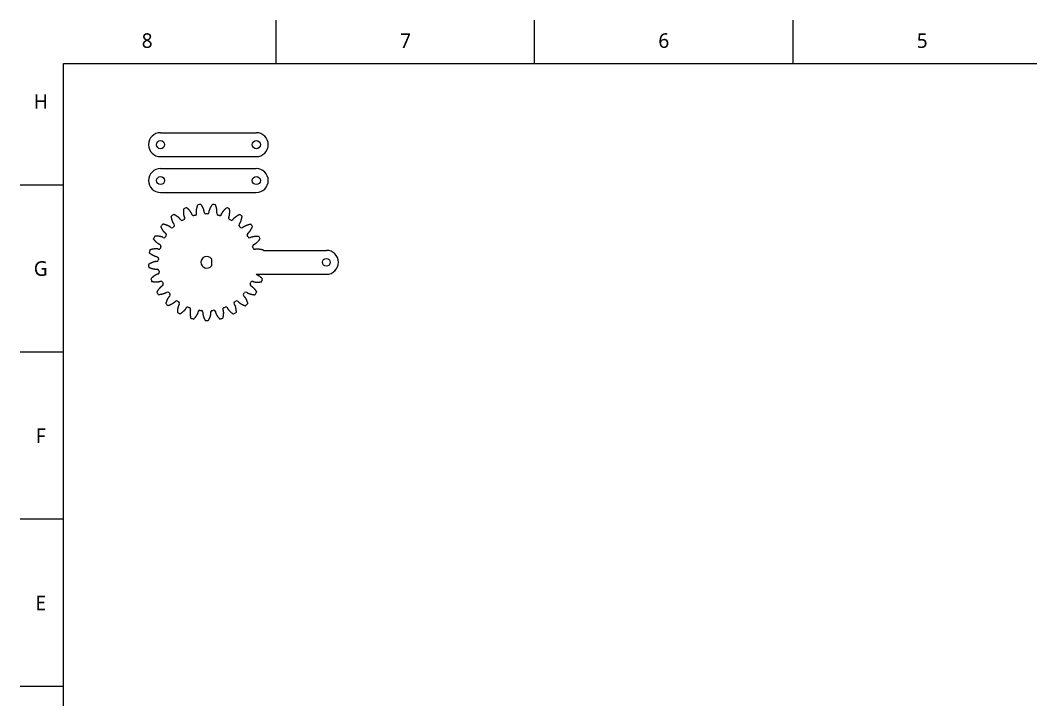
# Model space of a CAD drawing. Extents: x 0.1 to 34, y 0 to 22.
# Drawn here: x 0.07 to 16.7, y 10.78 to 21.96 of the extents above; entities that cross this region are included whole.
import ezdxf

# ---------------------------------------------------------------- set-up
doc = ezdxf.new("R2010")
doc.units = 0
doc.header["$LTSCALE"] = 0.5
doc.header["$MEASUREMENT"] = 0
for name, color, linetype in [('BORDER_FRAME', 7, 'CONTINUOUS'), ('BORDER_ZONES', 7, 'CONTINUOUS'), ('VISIBLE', 7, 'CONTINUOUS')]:
    doc.layers.add(name, color=color, linetype=linetype)
doc.styles.add('ONSHAPE-STANDARD', font='NotoSans-Regular.ttf')

msp = doc.modelspace()

# ---------------------------------------------------------------- linework, layer by layer
at = {"layer": 'BORDER_FRAME'}
for p, q in [((0.787, 0.75), (0.787, 21.25)), ((0.787, 21.25), (33.288, 21.25))]:
    msp.add_line(p, q, dxfattribs=at)
at = {"layer": 'BORDER_ZONES'}
for p, q in [((4.287, 21.25), (4.287, 21.962)), ((8.537, 21.25), (8.537, 21.962)), ((12.787, 21.25), (12.787, 21.962)), ((0.787, 19.25), (0.075, 19.25)), ((0.787, 16.5), (0.075, 16.5)), ((0.787, 13.75), (0.075, 13.75)), ((0.787, 11), (0.075, 11))]:
    msp.add_line(p, q, dxfattribs=at)
at = {"layer": 'VISIBLE'}
for p, q in [((2.384, 20.112), (3.958, 20.112)), ((2.384, 19.718), (3.958, 19.718)), ((2.384, 19.521), (3.958, 19.521)), ((2.384, 19.128), (3.958, 19.128)), ((4.079, 18.176), (5.111, 18.176)), ((3.219, 18.036), (3.219, 17.921)), ((3.958, 17.782), (5.111, 17.782))]:
    msp.add_line(p, q, dxfattribs=at)
for centre, radius in [((2.384, 19.915), 0.0669), ((3.958, 19.915), 0.0669), ((2.384, 19.324), 0.0669), ((3.958, 19.324), 0.0669), ((5.111, 17.979), 0.063)]:
    msp.add_circle(centre, radius, dxfattribs=at)
for centre, radius, start, end in [((2.384, 19.915), 0.197, 90, 270), ((3.958, 19.915), 0.197, 270, 90), ((2.384, 19.324), 0.197, 90, 270), ((3.958, 19.324), 0.197, 270, 90), ((3.143, 17.979), 0.957, 110.0729, 113.1271), ((2.95, 18.78), 0.0268, 283.522, 11.6461), ((3.143, 17.979), 0.957, 95.6729, 98.7271), ((3.13, 18.803), 0.0268, 182.7539, 270.878), ((3.155, 18.803), 0.0268, 269.122, 357.2461), ((3.143, 17.979), 0.957, 81.2729, 84.3271), ((3.335, 18.78), 0.0268, 168.3539, 256.478), ((3.143, 17.979), 0.957, 66.8729, 69.9271), ((3.143, 17.979), 0.957, 124.4729, 127.5271), ((2.735, 18.695), 0.0268, 211.5539, 299.678), ((3.143, 17.979), 0.797, 117.922, 119.678), ((2.757, 18.707), 0.0268, 297.922, 26.0461), ((2.926, 18.774), 0.0268, 197.1539, 285.278), ((3.143, 17.979), 0.797, 103.522, 105.278), ((3.143, 17.979), 0.797, 89.122, 90.878), ((3.143, 17.979), 0.797, 74.722, 76.478), ((3.36, 18.774), 0.0268, 254.722, 342.8461), ((3.529, 18.707), 0.0268, 153.9539, 242.078), ((3.143, 17.979), 0.797, 60.322, 62.078), ((3.551, 18.695), 0.0268, 240.322, 328.4461), ((3.143, 17.979), 0.957, 52.4729, 55.5271), ((3.143, 17.979), 0.957, 138.8729, 141.9271), ((2.454, 18.431), 0.0268, 326.722, 54.8461), ((2.57, 18.571), 0.0268, 225.9539, 314.078), ((3.143, 17.979), 0.797, 132.322, 134.078), ((2.588, 18.588), 0.0268, 312.322, 40.4461), ((3.698, 18.588), 0.0268, 139.5539, 227.678), ((3.143, 17.979), 0.797, 45.922, 47.678), ((3.716, 18.571), 0.0268, 225.922, 314.0461), ((3.832, 18.431), 0.0268, 125.1539, 213.278), ((3.143, 17.979), 0.957, 38.0729, 41.1271), ((3.143, 17.979), 0.957, 153.2729, 156.3271), ((2.44, 18.41), 0.0268, 240.3539, 328.478), ((3.143, 17.979), 0.797, 146.722, 148.478), ((3.143, 17.979), 0.797, 31.522, 33.278), ((3.845, 18.41), 0.0268, 211.522, 299.6461), ((3.143, 17.979), 0.957, 23.6729, 26.7271), ((3.143, 17.979), 0.957, 167.6729, 170.7271), ((2.355, 18.221), 0.0268, 254.7539, 342.878), ((2.363, 18.245), 0.0268, 341.122, 69.2461), ((3.143, 17.979), 0.797, 161.122, 162.878), ((3.923, 18.245), 0.0268, 110.7539, 198.878), ((3.143, 17.979), 0.797, 17.122, 18.878), ((3.93, 18.221), 0.0268, 197.122, 285.2461), ((3.143, 17.979), 0.957, 11.8741, 12.3271), ((5.111, 17.979), 0.197, 270, 90), ((2.32, 18.018), 0.0268, 269.1539, 357.278), ((2.321, 18.043), 0.0268, 355.522, 83.6461), ((3.143, 17.979), 0.797, 175.522, 177.278), ((3.143, 17.979), 0.0955, 36.8699, 323.1301), ((3.143, 17.979), 0.957, 182.0729, 185.1271), ((2.331, 17.837), 0.0268, 9.922, 98.0461), ((2.336, 17.812), 0.0268, 283.5539, 11.678), ((3.143, 17.979), 0.797, 189.922, 191.678), ((3.143, 17.979), 0.957, 196.4729, 199.5271), ((2.392, 17.639), 0.0268, 24.322, 112.4461), ((2.403, 17.616), 0.0268, 297.9539, 26.078), ((3.143, 17.979), 0.797, 204.322, 206.078), ((3.883, 17.616), 0.0268, 153.922, 242.0461), ((3.143, 17.979), 0.797, 333.922, 335.678), ((3.894, 17.639), 0.0268, 67.5539, 155.678), ((3.143, 17.979), 0.957, 340.4729, 343.5271), ((3.143, 17.979), 0.957, 210.8729, 213.9271), ((2.5, 17.463), 0.0268, 38.722, 126.8461), ((3.143, 17.979), 0.797, 218.722, 220.478), ((2.516, 17.444), 0.0268, 312.3539, 40.478), ((3.77, 17.444), 0.0268, 139.522, 227.6461), ((3.143, 17.979), 0.797, 319.522, 321.278), ((3.786, 17.463), 0.0268, 53.1539, 141.278), ((3.143, 17.979), 0.957, 326.0729, 329.1271), ((3.143, 17.979), 0.957, 225.2729, 228.3271), ((2.648, 17.32), 0.0268, 53.122, 141.2461), ((3.143, 17.979), 0.797, 233.122, 234.878), ((2.669, 17.305), 0.0268, 326.7539, 54.878), ((3.617, 17.305), 0.0268, 125.122, 213.2461), ((3.143, 17.979), 0.797, 305.122, 306.878), ((3.637, 17.32), 0.0268, 38.7539, 126.878), ((3.143, 17.979), 0.957, 311.6729, 314.7271), ((3.143, 17.979), 0.957, 239.6729, 242.7271), ((2.828, 17.217), 0.0268, 67.522, 155.6461), ((3.143, 17.979), 0.797, 247.522, 249.278), ((2.851, 17.208), 0.0268, 341.1539, 69.278), ((3.027, 17.163), 0.0268, 81.922, 170.0461), ((3.143, 17.979), 0.797, 261.922, 263.678), ((3.052, 17.16), 0.0268, 355.5539, 83.678), ((3.234, 17.16), 0.0268, 96.322, 184.4461), ((3.143, 17.979), 0.797, 276.322, 278.078), ((3.259, 17.163), 0.0268, 9.9539, 98.078), ((3.434, 17.208), 0.0268, 110.722, 198.8461), ((3.143, 17.979), 0.797, 290.722, 292.478), ((3.458, 17.217), 0.0268, 24.3539, 112.478), ((3.143, 17.979), 0.957, 297.2729, 300.3271), ((3.143, 17.979), 0.957, 254.0729, 257.1271), ((3.143, 17.979), 0.957, 268.4729, 271.5271), ((3.143, 17.979), 0.957, 282.8729, 285.9271)]:
    msp.add_arc(centre, radius, start, end, dxfattribs=at)
for points, knots in [([(2.781, 18.719), (2.779, 18.723), (2.777, 18.727), (2.777, 18.727), (2.777, 18.728), (2.776, 18.729), (2.776, 18.73), (2.775, 18.732), (2.774, 18.734), (2.774, 18.737), (2.773, 18.739), (2.772, 18.742), (2.771, 18.746), (2.77, 18.749), (2.769, 18.754), (2.769, 18.758), (2.768, 18.763), (2.767, 18.768), (2.766, 18.773), (2.766, 18.779), (2.765, 18.785), (2.765, 18.792), (2.764, 18.798), (2.764, 18.806), (2.764, 18.813), (2.764, 18.821), (2.765, 18.829), (2.765, 18.838), (2.766, 18.846), (2.766, 18.853), (2.767, 18.858), (2.767, 18.859)], [0.0536912, 0.0536912, 0.0536912, 0.0536912, 0.0905436, 0.1013093, 0.1152077, 0.1316526, 0.1502993, 0.1709141, 0.1933246, 0.2173975, 0.2430249, 0.270118, 0.2986014, 0.3284102, 0.3594881, 0.3917852, 0.4252571, 0.459864, 0.4955697, 0.5323416, 0.5701494, 0.6089657, 0.6487648, 0.6895231, 0.7312184, 0.7738303, 0.8173393, 0.8617274, 0.9069775, 0.9530734, 0.9682173, 0.9682173, 0.9682173, 0.9682173]), ([(2.9, 18.766), (2.899, 18.77), (2.897, 18.774), (2.897, 18.775), (2.897, 18.776), (2.896, 18.777), (2.896, 18.778), (2.895, 18.78), (2.894, 18.782), (2.893, 18.784), (2.892, 18.786), (2.89, 18.789), (2.889, 18.792), (2.887, 18.796), (2.885, 18.799), (2.882, 18.803), (2.879, 18.807), (2.877, 18.811), (2.873, 18.816), (2.87, 18.82), (2.866, 18.825), (2.862, 18.83), (2.857, 18.835), (2.853, 18.841), (2.848, 18.846), (2.842, 18.852), (2.836, 18.857), (2.83, 18.863), (2.824, 18.869), (2.818, 18.874), (2.815, 18.877), (2.814, 18.877)], [0.0536912, 0.0536912, 0.0536912, 0.0536912, 0.0905436, 0.1013093, 0.1152077, 0.1316526, 0.1502993, 0.1709141, 0.1933246, 0.2173975, 0.2430249, 0.270118, 0.2986014, 0.3284102, 0.3594881, 0.3917852, 0.4252571, 0.459864, 0.4955697, 0.5323416, 0.5701494, 0.6089657, 0.6487648, 0.6895231, 0.7312184, 0.7738303, 0.8173393, 0.8617274, 0.9069775, 0.9530734, 0.9682173, 0.9682173, 0.9682173, 0.9682173]), ([(2.976, 18.785), (2.975, 18.79), (2.975, 18.794), (2.975, 18.795), (2.974, 18.795), (2.974, 18.797), (2.974, 18.798), (2.974, 18.8), (2.974, 18.802), (2.974, 18.805), (2.974, 18.807), (2.973, 18.811), (2.973, 18.814), (2.974, 18.818), (2.974, 18.822), (2.974, 18.827), (2.974, 18.831), (2.975, 18.836), (2.976, 18.842), (2.977, 18.848), (2.978, 18.854), (2.979, 18.86), (2.98, 18.867), (2.982, 18.874), (2.984, 18.881), (2.986, 18.889), (2.988, 18.896), (2.991, 18.905), (2.993, 18.913), (2.996, 18.92), (2.997, 18.923), (2.998, 18.924)], [0.0536912, 0.0536912, 0.0536912, 0.0536912, 0.0905436, 0.1013093, 0.1152077, 0.1316526, 0.1502993, 0.1709141, 0.1933246, 0.2173975, 0.2430249, 0.270118, 0.2986014, 0.3284102, 0.3594881, 0.3917852, 0.4252571, 0.459864, 0.4955697, 0.5323416, 0.5701494, 0.6089657, 0.6487648, 0.6895231, 0.7312184, 0.7738303, 0.8173393, 0.8617274, 0.9069775, 0.9530734, 0.9682173, 0.9682173, 0.9682173, 0.9682173]), ([(3.103, 18.801), (3.103, 18.806), (3.103, 18.81), (3.103, 18.811), (3.103, 18.812), (3.103, 18.813), (3.102, 18.814), (3.102, 18.816), (3.102, 18.818), (3.101, 18.821), (3.101, 18.823), (3.1, 18.827), (3.099, 18.83), (3.098, 18.834), (3.097, 18.838), (3.095, 18.842), (3.094, 18.846), (3.092, 18.851), (3.09, 18.856), (3.088, 18.862), (3.085, 18.867), (3.082, 18.873), (3.079, 18.879), (3.076, 18.886), (3.072, 18.892), (3.069, 18.899), (3.064, 18.906), (3.06, 18.913), (3.055, 18.921), (3.051, 18.927), (3.049, 18.93), (3.048, 18.931)], [0.0536912, 0.0536912, 0.0536912, 0.0536912, 0.0905436, 0.1013093, 0.1152077, 0.1316526, 0.1502993, 0.1709141, 0.1933246, 0.2173975, 0.2430249, 0.270118, 0.2986014, 0.3284102, 0.3594881, 0.3917852, 0.4252571, 0.459864, 0.4955697, 0.5323416, 0.5701494, 0.6089657, 0.6487648, 0.6895231, 0.7312184, 0.7738303, 0.8173393, 0.8617274, 0.9069775, 0.9530734, 0.9682173, 0.9682173, 0.9682173, 0.9682173]), ([(3.182, 18.801), (3.182, 18.806), (3.183, 18.81), (3.183, 18.811), (3.183, 18.812), (3.183, 18.813), (3.183, 18.814), (3.183, 18.816), (3.184, 18.818), (3.184, 18.821), (3.185, 18.823), (3.186, 18.827), (3.187, 18.83), (3.188, 18.834), (3.189, 18.838), (3.19, 18.842), (3.192, 18.846), (3.194, 18.851), (3.196, 18.856), (3.198, 18.862), (3.2, 18.867), (3.203, 18.873), (3.206, 18.879), (3.209, 18.886), (3.213, 18.892), (3.217, 18.899), (3.221, 18.906), (3.226, 18.913), (3.23, 18.921), (3.234, 18.927), (3.237, 18.93), (3.237, 18.931)], [0.0536912, 0.0536912, 0.0536912, 0.0536912, 0.0905436, 0.1013093, 0.1152077, 0.1316526, 0.1502993, 0.1709141, 0.1933246, 0.2173975, 0.2430249, 0.270118, 0.2986014, 0.3284102, 0.3594881, 0.3917852, 0.4252571, 0.459864, 0.4955697, 0.5323416, 0.5701494, 0.6089657, 0.6487648, 0.6895231, 0.7312184, 0.7738303, 0.8173393, 0.8617274, 0.9069775, 0.9530734, 0.9682173, 0.9682173, 0.9682173, 0.9682173]), ([(3.309, 18.785), (3.31, 18.79), (3.311, 18.794), (3.311, 18.795), (3.311, 18.795), (3.311, 18.797), (3.312, 18.798), (3.312, 18.8), (3.312, 18.802), (3.312, 18.805), (3.312, 18.807), (3.312, 18.811), (3.312, 18.814), (3.312, 18.818), (3.312, 18.822), (3.311, 18.827), (3.311, 18.831), (3.311, 18.836), (3.31, 18.842), (3.309, 18.848), (3.308, 18.854), (3.307, 18.86), (3.305, 18.867), (3.304, 18.874), (3.302, 18.881), (3.3, 18.889), (3.298, 18.896), (3.295, 18.905), (3.292, 18.913), (3.29, 18.92), (3.288, 18.923), (3.288, 18.924)], [0.0536912, 0.0536912, 0.0536912, 0.0536912, 0.0905436, 0.1013093, 0.1152077, 0.1316526, 0.1502993, 0.1709141, 0.1933246, 0.2173975, 0.2430249, 0.270118, 0.2986014, 0.3284102, 0.3594881, 0.3917852, 0.4252571, 0.459864, 0.4955697, 0.5323416, 0.5701494, 0.6089657, 0.6487648, 0.6895231, 0.7312184, 0.7738303, 0.8173393, 0.8617274, 0.9069775, 0.9530734, 0.9682173, 0.9682173, 0.9682173, 0.9682173]), ([(3.386, 18.766), (3.387, 18.77), (3.388, 18.774), (3.388, 18.775), (3.389, 18.776), (3.389, 18.777), (3.39, 18.778), (3.39, 18.78), (3.391, 18.782), (3.392, 18.784), (3.394, 18.786), (3.395, 18.789), (3.397, 18.792), (3.399, 18.796), (3.401, 18.799), (3.403, 18.803), (3.406, 18.807), (3.409, 18.811), (3.412, 18.816), (3.416, 18.82), (3.42, 18.825), (3.424, 18.83), (3.428, 18.835), (3.433, 18.841), (3.438, 18.846), (3.443, 18.852), (3.449, 18.857), (3.455, 18.863), (3.462, 18.869), (3.467, 18.874), (3.47, 18.877), (3.471, 18.877)], [0.0536912, 0.0536912, 0.0536912, 0.0536912, 0.0905436, 0.1013093, 0.1152077, 0.1316526, 0.1502993, 0.1709141, 0.1933246, 0.2173975, 0.2430249, 0.270118, 0.2986014, 0.3284102, 0.3594881, 0.3917852, 0.4252571, 0.459864, 0.4955697, 0.5323416, 0.5701494, 0.6089657, 0.6487648, 0.6895231, 0.7312184, 0.7738303, 0.8173393, 0.8617274, 0.9069775, 0.9530734, 0.9682173, 0.9682173, 0.9682173, 0.9682173]), ([(3.505, 18.719), (3.507, 18.723), (3.508, 18.727), (3.509, 18.727), (3.509, 18.728), (3.509, 18.729), (3.51, 18.73), (3.511, 18.732), (3.511, 18.734), (3.512, 18.737), (3.513, 18.739), (3.514, 18.742), (3.515, 18.746), (3.515, 18.749), (3.516, 18.754), (3.517, 18.758), (3.518, 18.763), (3.519, 18.768), (3.519, 18.773), (3.52, 18.779), (3.52, 18.785), (3.521, 18.792), (3.521, 18.798), (3.521, 18.806), (3.521, 18.813), (3.521, 18.821), (3.521, 18.829), (3.52, 18.838), (3.52, 18.846), (3.519, 18.853), (3.519, 18.858), (3.519, 18.859)], [0.0536912, 0.0536912, 0.0536912, 0.0536912, 0.0905436, 0.1013093, 0.1152077, 0.1316526, 0.1502993, 0.1709141, 0.1933246, 0.2173975, 0.2430249, 0.270118, 0.2986014, 0.3284102, 0.3594881, 0.3917852, 0.4252571, 0.459864, 0.4955697, 0.5323416, 0.5701494, 0.6089657, 0.6487648, 0.6895231, 0.7312184, 0.7738303, 0.8173393, 0.8617274, 0.9069775, 0.9530734, 0.9682173, 0.9682173, 0.9682173, 0.9682173]), ([(2.608, 18.605), (2.605, 18.609), (2.603, 18.612), (2.602, 18.613), (2.602, 18.613), (2.601, 18.614), (2.6, 18.615), (2.599, 18.617), (2.598, 18.619), (2.597, 18.621), (2.595, 18.623), (2.594, 18.626), (2.592, 18.629), (2.59, 18.633), (2.588, 18.636), (2.586, 18.64), (2.585, 18.645), (2.583, 18.65), (2.581, 18.655), (2.579, 18.66), (2.576, 18.666), (2.574, 18.672), (2.572, 18.679), (2.571, 18.686), (2.569, 18.693), (2.567, 18.7), (2.565, 18.708), (2.563, 18.717), (2.562, 18.725), (2.561, 18.732), (2.56, 18.736), (2.56, 18.737)], [0.0536912, 0.0536912, 0.0536912, 0.0536912, 0.0905436, 0.1013093, 0.1152077, 0.1316526, 0.1502993, 0.1709141, 0.1933246, 0.2173975, 0.2430249, 0.270118, 0.2986014, 0.3284102, 0.3594881, 0.3917852, 0.4252571, 0.459864, 0.4955697, 0.5323416, 0.5701494, 0.6089657, 0.6487648, 0.6895231, 0.7312184, 0.7738303, 0.8173393, 0.8617274, 0.9069775, 0.9530734, 0.9682173, 0.9682173, 0.9682173, 0.9682173]), ([(2.712, 18.681), (2.709, 18.685), (2.707, 18.688), (2.707, 18.689), (2.706, 18.689), (2.706, 18.69), (2.705, 18.692), (2.704, 18.693), (2.702, 18.695), (2.701, 18.697), (2.699, 18.699), (2.697, 18.701), (2.694, 18.704), (2.692, 18.706), (2.689, 18.709), (2.685, 18.712), (2.682, 18.715), (2.678, 18.719), (2.674, 18.722), (2.669, 18.726), (2.664, 18.73), (2.659, 18.733), (2.653, 18.737), (2.647, 18.741), (2.641, 18.745), (2.634, 18.75), (2.627, 18.754), (2.62, 18.758), (2.612, 18.762), (2.606, 18.765), (2.602, 18.767), (2.601, 18.767)], [0.0536912, 0.0536912, 0.0536912, 0.0536912, 0.0905436, 0.1013093, 0.1152077, 0.1316526, 0.1502993, 0.1709141, 0.1933246, 0.2173975, 0.2430249, 0.270118, 0.2986014, 0.3284102, 0.3594881, 0.3917852, 0.4252571, 0.459864, 0.4955697, 0.5323416, 0.5701494, 0.6089657, 0.6487648, 0.6895231, 0.7312184, 0.7738303, 0.8173393, 0.8617274, 0.9069775, 0.9530734, 0.9682173, 0.9682173, 0.9682173, 0.9682173]), ([(3.574, 18.681), (3.576, 18.685), (3.578, 18.688), (3.579, 18.689), (3.579, 18.689), (3.58, 18.69), (3.581, 18.692), (3.582, 18.693), (3.583, 18.695), (3.585, 18.697), (3.587, 18.699), (3.589, 18.701), (3.591, 18.704), (3.594, 18.706), (3.597, 18.709), (3.6, 18.712), (3.604, 18.715), (3.608, 18.719), (3.612, 18.722), (3.616, 18.726), (3.621, 18.73), (3.627, 18.733), (3.632, 18.737), (3.638, 18.741), (3.644, 18.745), (3.651, 18.75), (3.658, 18.754), (3.666, 18.758), (3.673, 18.762), (3.68, 18.765), (3.683, 18.767), (3.684, 18.767)], [0.0536912, 0.0536912, 0.0536912, 0.0536912, 0.0905436, 0.1013093, 0.1152077, 0.1316526, 0.1502993, 0.1709141, 0.1933246, 0.2173975, 0.2430249, 0.270118, 0.2986014, 0.3284102, 0.3594881, 0.3917852, 0.4252571, 0.459864, 0.4955697, 0.5323416, 0.5701494, 0.6089657, 0.6487648, 0.6895231, 0.7312184, 0.7738303, 0.8173393, 0.8617274, 0.9069775, 0.9530734, 0.9682173, 0.9682173, 0.9682173, 0.9682173]), ([(3.677, 18.605), (3.68, 18.609), (3.683, 18.612), (3.683, 18.613), (3.684, 18.613), (3.685, 18.614), (3.685, 18.615), (3.686, 18.617), (3.688, 18.619), (3.689, 18.621), (3.69, 18.623), (3.692, 18.626), (3.694, 18.629), (3.695, 18.633), (3.697, 18.636), (3.699, 18.64), (3.701, 18.645), (3.703, 18.65), (3.705, 18.655), (3.707, 18.66), (3.709, 18.666), (3.711, 18.672), (3.713, 18.679), (3.715, 18.686), (3.717, 18.693), (3.719, 18.7), (3.721, 18.708), (3.722, 18.717), (3.724, 18.725), (3.725, 18.732), (3.725, 18.736), (3.726, 18.737)], [0.0536912, 0.0536912, 0.0536912, 0.0536912, 0.0905436, 0.1013093, 0.1152077, 0.1316526, 0.1502993, 0.1709141, 0.1933246, 0.2173975, 0.2430249, 0.270118, 0.2986014, 0.3284102, 0.3594881, 0.3917852, 0.4252571, 0.459864, 0.4955697, 0.5323416, 0.5701494, 0.6089657, 0.6487648, 0.6895231, 0.7312184, 0.7738303, 0.8173393, 0.8617274, 0.9069775, 0.9530734, 0.9682173, 0.9682173, 0.9682173, 0.9682173]), ([(2.469, 18.453), (2.465, 18.456), (2.462, 18.458), (2.462, 18.458), (2.461, 18.459), (2.46, 18.46), (2.459, 18.461), (2.458, 18.462), (2.456, 18.463), (2.454, 18.465), (2.452, 18.467), (2.45, 18.469), (2.448, 18.472), (2.445, 18.475), (2.442, 18.478), (2.439, 18.481), (2.436, 18.485), (2.433, 18.489), (2.43, 18.494), (2.427, 18.498), (2.423, 18.504), (2.42, 18.509), (2.416, 18.515), (2.413, 18.521), (2.409, 18.528), (2.405, 18.534), (2.402, 18.542), (2.398, 18.549), (2.394, 18.557), (2.392, 18.564), (2.39, 18.568), (2.39, 18.569)], [0.0536912, 0.0536912, 0.0536912, 0.0536912, 0.0905436, 0.1013093, 0.1152077, 0.1316526, 0.1502993, 0.1709141, 0.1933246, 0.2173975, 0.2430249, 0.270118, 0.2986014, 0.3284102, 0.3594881, 0.3917852, 0.4252571, 0.459864, 0.4955697, 0.5323416, 0.5701494, 0.6089657, 0.6487648, 0.6895231, 0.7312184, 0.7738303, 0.8173393, 0.8617274, 0.9069775, 0.9530734, 0.9682173, 0.9682173, 0.9682173, 0.9682173]), ([(2.551, 18.551), (2.547, 18.555), (2.544, 18.558), (2.544, 18.558), (2.543, 18.559), (2.543, 18.559), (2.541, 18.56), (2.54, 18.561), (2.538, 18.563), (2.536, 18.564), (2.534, 18.566), (2.531, 18.567), (2.528, 18.569), (2.525, 18.571), (2.521, 18.573), (2.517, 18.575), (2.513, 18.578), (2.508, 18.58), (2.503, 18.582), (2.498, 18.585), (2.492, 18.587), (2.486, 18.589), (2.48, 18.592), (2.473, 18.594), (2.466, 18.597), (2.459, 18.599), (2.451, 18.601), (2.443, 18.603), (2.434, 18.605), (2.427, 18.607), (2.423, 18.608), (2.422, 18.608)], [0.0536912, 0.0536912, 0.0536912, 0.0536912, 0.0905436, 0.1013093, 0.1152077, 0.1316526, 0.1502993, 0.1709141, 0.1933246, 0.2173975, 0.2430249, 0.270118, 0.2986014, 0.3284102, 0.3594881, 0.3917852, 0.4252571, 0.459864, 0.4955697, 0.5323416, 0.5701494, 0.6089657, 0.6487648, 0.6895231, 0.7312184, 0.7738303, 0.8173393, 0.8617274, 0.9069775, 0.9530734, 0.9682173, 0.9682173, 0.9682173, 0.9682173]), ([(3.735, 18.551), (3.738, 18.555), (3.741, 18.558), (3.741, 18.558), (3.742, 18.559), (3.743, 18.559), (3.744, 18.56), (3.746, 18.561), (3.747, 18.563), (3.749, 18.564), (3.752, 18.566), (3.754, 18.567), (3.757, 18.569), (3.761, 18.571), (3.764, 18.573), (3.768, 18.575), (3.773, 18.578), (3.777, 18.58), (3.782, 18.582), (3.787, 18.585), (3.793, 18.587), (3.799, 18.589), (3.806, 18.592), (3.812, 18.594), (3.819, 18.597), (3.827, 18.599), (3.835, 18.601), (3.843, 18.603), (3.852, 18.605), (3.858, 18.607), (3.862, 18.608), (3.863, 18.608)], [0.0536912, 0.0536912, 0.0536912, 0.0536912, 0.0905436, 0.1013093, 0.1152077, 0.1316526, 0.1502993, 0.1709141, 0.1933246, 0.2173975, 0.2430249, 0.270118, 0.2986014, 0.3284102, 0.3594881, 0.3917852, 0.4252571, 0.459864, 0.4955697, 0.5323416, 0.5701494, 0.6089657, 0.6487648, 0.6895231, 0.7312184, 0.7738303, 0.8173393, 0.8617274, 0.9069775, 0.9530734, 0.9682173, 0.9682173, 0.9682173, 0.9682173]), ([(3.816, 18.453), (3.82, 18.456), (3.824, 18.458), (3.824, 18.458), (3.825, 18.459), (3.826, 18.46), (3.827, 18.461), (3.828, 18.462), (3.83, 18.463), (3.831, 18.465), (3.833, 18.467), (3.836, 18.469), (3.838, 18.472), (3.841, 18.475), (3.843, 18.478), (3.846, 18.481), (3.849, 18.485), (3.852, 18.489), (3.855, 18.494), (3.859, 18.498), (3.862, 18.504), (3.866, 18.509), (3.869, 18.515), (3.873, 18.521), (3.876, 18.528), (3.88, 18.534), (3.884, 18.542), (3.888, 18.549), (3.891, 18.557), (3.894, 18.564), (3.896, 18.568), (3.896, 18.569)], [0.0536912, 0.0536912, 0.0536912, 0.0536912, 0.0905436, 0.1013093, 0.1152077, 0.1316526, 0.1502993, 0.1709141, 0.1933246, 0.2173975, 0.2430249, 0.270118, 0.2986014, 0.3284102, 0.3594881, 0.3917852, 0.4252571, 0.459864, 0.4955697, 0.5323416, 0.5701494, 0.6089657, 0.6487648, 0.6895231, 0.7312184, 0.7738303, 0.8173393, 0.8617274, 0.9069775, 0.9530734, 0.9682173, 0.9682173, 0.9682173, 0.9682173]), ([(2.373, 18.27), (2.368, 18.272), (2.364, 18.274), (2.364, 18.274), (2.363, 18.274), (2.362, 18.275), (2.361, 18.275), (2.359, 18.276), (2.357, 18.277), (2.355, 18.278), (2.352, 18.28), (2.35, 18.281), (2.347, 18.283), (2.344, 18.286), (2.34, 18.288), (2.337, 18.291), (2.333, 18.293), (2.329, 18.297), (2.324, 18.3), (2.32, 18.304), (2.315, 18.308), (2.311, 18.313), (2.306, 18.317), (2.301, 18.322), (2.296, 18.328), (2.29, 18.334), (2.285, 18.34), (2.28, 18.346), (2.274, 18.353), (2.27, 18.359), (2.267, 18.362), (2.267, 18.363)], [0.0536912, 0.0536912, 0.0536912, 0.0536912, 0.0905436, 0.1013093, 0.1152077, 0.1316526, 0.1502993, 0.1709141, 0.1933246, 0.2173975, 0.2430249, 0.270118, 0.2986014, 0.3284102, 0.3594881, 0.3917852, 0.4252571, 0.459864, 0.4955697, 0.5323416, 0.5701494, 0.6089657, 0.6487648, 0.6895231, 0.7312184, 0.7738303, 0.8173393, 0.8617274, 0.9069775, 0.9530734, 0.9682173, 0.9682173, 0.9682173, 0.9682173]), ([(2.427, 18.386), (2.423, 18.389), (2.419, 18.391), (2.419, 18.391), (2.418, 18.391), (2.417, 18.392), (2.416, 18.392), (2.414, 18.393), (2.412, 18.394), (2.41, 18.395), (2.407, 18.396), (2.404, 18.397), (2.401, 18.398), (2.397, 18.399), (2.393, 18.4), (2.389, 18.401), (2.384, 18.402), (2.379, 18.403), (2.373, 18.404), (2.368, 18.405), (2.362, 18.406), (2.355, 18.407), (2.348, 18.408), (2.341, 18.408), (2.334, 18.409), (2.326, 18.409), (2.318, 18.409), (2.309, 18.41), (2.3, 18.409), (2.293, 18.409), (2.289, 18.409), (2.288, 18.409)], [0.0536912, 0.0536912, 0.0536912, 0.0536912, 0.0905436, 0.1013093, 0.1152077, 0.1316526, 0.1502993, 0.1709141, 0.1933246, 0.2173975, 0.2430249, 0.270118, 0.2986014, 0.3284102, 0.3594881, 0.3917852, 0.4252571, 0.459864, 0.4955697, 0.5323416, 0.5701494, 0.6089657, 0.6487648, 0.6895231, 0.7312184, 0.7738303, 0.8173393, 0.8617274, 0.9069775, 0.9530734, 0.9682173, 0.9682173, 0.9682173, 0.9682173]), ([(3.859, 18.386), (3.863, 18.389), (3.866, 18.391), (3.867, 18.391), (3.868, 18.391), (3.869, 18.392), (3.87, 18.392), (3.872, 18.393), (3.874, 18.394), (3.876, 18.395), (3.879, 18.396), (3.882, 18.397), (3.885, 18.398), (3.889, 18.399), (3.893, 18.4), (3.897, 18.401), (3.902, 18.402), (3.907, 18.403), (3.912, 18.404), (3.918, 18.405), (3.924, 18.406), (3.93, 18.407), (3.937, 18.408), (3.944, 18.408), (3.952, 18.409), (3.96, 18.409), (3.968, 18.409), (3.976, 18.41), (3.985, 18.409), (3.992, 18.409), (3.996, 18.409), (3.997, 18.409)], [0.0536912, 0.0536912, 0.0536912, 0.0536912, 0.0905436, 0.1013093, 0.1152077, 0.1316526, 0.1502993, 0.1709141, 0.1933246, 0.2173975, 0.2430249, 0.270118, 0.2986014, 0.3284102, 0.3594881, 0.3917852, 0.4252571, 0.459864, 0.4955697, 0.5323416, 0.5701494, 0.6089657, 0.6487648, 0.6895231, 0.7312184, 0.7738303, 0.8173393, 0.8617274, 0.9069775, 0.9530734, 0.9682173, 0.9682173, 0.9682173, 0.9682173]), ([(3.913, 18.27), (3.917, 18.272), (3.921, 18.274), (3.922, 18.274), (3.923, 18.274), (3.924, 18.275), (3.925, 18.275), (3.927, 18.276), (3.929, 18.277), (3.931, 18.278), (3.933, 18.28), (3.936, 18.281), (3.939, 18.283), (3.942, 18.286), (3.945, 18.288), (3.949, 18.291), (3.953, 18.293), (3.957, 18.297), (3.961, 18.3), (3.966, 18.304), (3.97, 18.308), (3.975, 18.313), (3.98, 18.317), (3.985, 18.322), (3.99, 18.328), (3.995, 18.334), (4.001, 18.34), (4.006, 18.346), (4.012, 18.353), (4.016, 18.359), (4.018, 18.362), (4.019, 18.363)], [0.0536912, 0.0536912, 0.0536912, 0.0536912, 0.0905436, 0.1013093, 0.1152077, 0.1316526, 0.1502993, 0.1709141, 0.1933246, 0.2173975, 0.2430249, 0.270118, 0.2986014, 0.3284102, 0.3594881, 0.3917852, 0.4252571, 0.459864, 0.4955697, 0.5323416, 0.5701494, 0.6089657, 0.6487648, 0.6895231, 0.7312184, 0.7738303, 0.8173393, 0.8617274, 0.9069775, 0.9530734, 0.9682173, 0.9682173, 0.9682173, 0.9682173]), ([(2.324, 18.07), (2.32, 18.07), (2.315, 18.071), (2.315, 18.071), (2.314, 18.071), (2.313, 18.071), (2.311, 18.071), (2.31, 18.072), (2.307, 18.072), (2.305, 18.073), (2.302, 18.074), (2.299, 18.075), (2.296, 18.076), (2.292, 18.077), (2.288, 18.079), (2.284, 18.08), (2.28, 18.082), (2.275, 18.084), (2.27, 18.087), (2.265, 18.089), (2.26, 18.092), (2.254, 18.095), (2.248, 18.099), (2.242, 18.102), (2.235, 18.106), (2.229, 18.111), (2.222, 18.115), (2.215, 18.12), (2.208, 18.125), (2.203, 18.13), (2.199, 18.132), (2.199, 18.133)], [0.0536912, 0.0536912, 0.0536912, 0.0536912, 0.0905436, 0.1013093, 0.1152077, 0.1316526, 0.1502993, 0.1709141, 0.1933246, 0.2173975, 0.2430249, 0.270118, 0.2986014, 0.3284102, 0.3594881, 0.3917852, 0.4252571, 0.459864, 0.4955697, 0.5323416, 0.5701494, 0.6089657, 0.6487648, 0.6895231, 0.7312184, 0.7738303, 0.8173393, 0.8617274, 0.9069775, 0.9530734, 0.9682173, 0.9682173, 0.9682173, 0.9682173]), ([(2.348, 18.195), (2.344, 18.197), (2.34, 18.198), (2.339, 18.198), (2.338, 18.198), (2.337, 18.198), (2.336, 18.199), (2.334, 18.199), (2.332, 18.199), (2.329, 18.199), (2.326, 18.2), (2.323, 18.2), (2.32, 18.2), (2.316, 18.2), (2.312, 18.2), (2.307, 18.2), (2.302, 18.2), (2.297, 18.2), (2.292, 18.2), (2.286, 18.199), (2.28, 18.198), (2.273, 18.198), (2.267, 18.197), (2.26, 18.196), (2.252, 18.194), (2.245, 18.193), (2.237, 18.191), (2.228, 18.189), (2.22, 18.186), (2.213, 18.184), (2.209, 18.183), (2.208, 18.183)], [0.0536912, 0.0536912, 0.0536912, 0.0536912, 0.0905436, 0.1013093, 0.1152077, 0.1316526, 0.1502993, 0.1709141, 0.1933246, 0.2173975, 0.2430249, 0.270118, 0.2986014, 0.3284102, 0.3594881, 0.3917852, 0.4252571, 0.459864, 0.4955697, 0.5323416, 0.5701494, 0.6089657, 0.6487648, 0.6895231, 0.7312184, 0.7738303, 0.8173393, 0.8617274, 0.9069775, 0.9530734, 0.9682173, 0.9682173, 0.9682173, 0.9682173]), ([(3.937, 18.195), (3.942, 18.197), (3.946, 18.198), (3.946, 18.198), (3.947, 18.198), (3.948, 18.198), (3.95, 18.199), (3.952, 18.199), (3.954, 18.199), (3.956, 18.199), (3.959, 18.2), (3.962, 18.2), (3.966, 18.2), (3.97, 18.2), (3.974, 18.2), (3.978, 18.2), (3.983, 18.2), (3.988, 18.2), (3.994, 18.2), (4, 18.199), (4.006, 18.198), (4.012, 18.198), (4.019, 18.197), (4.026, 18.196), (4.033, 18.194), (4.041, 18.193), (4.049, 18.191), (4.057, 18.189), (4.066, 18.186), (4.073, 18.184), (4.076, 18.183), (4.077, 18.183)], [0.0536912, 0.0536912, 0.0536912, 0.0536912, 0.0905436, 0.1013093, 0.1152077, 0.1316526, 0.1502993, 0.1709141, 0.1933246, 0.2173975, 0.2430249, 0.270118, 0.2986014, 0.3284102, 0.3594881, 0.3917852, 0.4252571, 0.459864, 0.4955697, 0.5323416, 0.5701494, 0.6089657, 0.6487648, 0.6895231, 0.7312184, 0.7738303, 0.8173393, 0.8617274, 0.9069775, 0.9530734, 0.9682173, 0.9682173, 0.9682173, 0.9682173]), ([(2.319, 17.991), (2.315, 17.991), (2.31, 17.991), (2.31, 17.991), (2.309, 17.991), (2.308, 17.991), (2.306, 17.991), (2.304, 17.991), (2.302, 17.99), (2.3, 17.99), (2.297, 17.99), (2.294, 17.989), (2.29, 17.988), (2.287, 17.988), (2.283, 17.987), (2.278, 17.986), (2.274, 17.984), (2.269, 17.983), (2.264, 17.981), (2.258, 17.979), (2.252, 17.977), (2.246, 17.975), (2.24, 17.972), (2.233, 17.969), (2.227, 17.966), (2.22, 17.962), (2.212, 17.959), (2.205, 17.955), (2.197, 17.95), (2.191, 17.947), (2.188, 17.945), (2.187, 17.944)], [0.0536912, 0.0536912, 0.0536912, 0.0536912, 0.0905436, 0.1013093, 0.1152077, 0.1316526, 0.1502993, 0.1709141, 0.1933246, 0.2173975, 0.2430249, 0.270118, 0.2986014, 0.3284102, 0.3594881, 0.3917852, 0.4252571, 0.459864, 0.4955697, 0.5323416, 0.5701494, 0.6089657, 0.6487648, 0.6895231, 0.7312184, 0.7738303, 0.8173393, 0.8617274, 0.9069775, 0.9530734, 0.9682173, 0.9682173, 0.9682173, 0.9682173]), ([(2.327, 17.863), (2.323, 17.863), (2.318, 17.862), (2.318, 17.862), (2.317, 17.862), (2.316, 17.862), (2.314, 17.862), (2.313, 17.862), (2.31, 17.862), (2.308, 17.862), (2.305, 17.862), (2.302, 17.862), (2.298, 17.862), (2.295, 17.863), (2.29, 17.863), (2.286, 17.864), (2.281, 17.864), (2.276, 17.865), (2.271, 17.866), (2.265, 17.867), (2.259, 17.869), (2.253, 17.87), (2.246, 17.872), (2.239, 17.874), (2.232, 17.877), (2.225, 17.879), (2.217, 17.882), (2.209, 17.885), (2.201, 17.888), (2.195, 17.891), (2.191, 17.893), (2.19, 17.893)], [0.0536912, 0.0536912, 0.0536912, 0.0536912, 0.0905436, 0.1013093, 0.1152077, 0.1316526, 0.1502993, 0.1709141, 0.1933246, 0.2173975, 0.2430249, 0.270118, 0.2986014, 0.3284102, 0.3594881, 0.3917852, 0.4252571, 0.459864, 0.4955697, 0.5323416, 0.5701494, 0.6089657, 0.6487648, 0.6895231, 0.7312184, 0.7738303, 0.8173393, 0.8617274, 0.9069775, 0.9530734, 0.9682173, 0.9682173, 0.9682173, 0.9682173]), ([(2.342, 17.786), (2.337, 17.785), (2.333, 17.784), (2.333, 17.784), (2.332, 17.783), (2.331, 17.783), (2.33, 17.782), (2.328, 17.782), (2.326, 17.781), (2.323, 17.78), (2.321, 17.779), (2.318, 17.778), (2.315, 17.776), (2.311, 17.774), (2.308, 17.773), (2.304, 17.77), (2.3, 17.768), (2.295, 17.765), (2.291, 17.762), (2.286, 17.759), (2.281, 17.756), (2.275, 17.752), (2.27, 17.748), (2.264, 17.743), (2.259, 17.738), (2.253, 17.733), (2.246, 17.728), (2.24, 17.722), (2.234, 17.716), (2.229, 17.711), (2.226, 17.708), (2.225, 17.707)], [0.0536912, 0.0536912, 0.0536912, 0.0536912, 0.0905436, 0.1013093, 0.1152077, 0.1316526, 0.1502993, 0.1709141, 0.1933246, 0.2173975, 0.2430249, 0.270118, 0.2986014, 0.3284102, 0.3594881, 0.3917852, 0.4252571, 0.459864, 0.4955697, 0.5323416, 0.5701494, 0.6089657, 0.6487648, 0.6895231, 0.7312184, 0.7738303, 0.8173393, 0.8617274, 0.9069775, 0.9530734, 0.9682173, 0.9682173, 0.9682173, 0.9682173]), ([(2.382, 17.664), (2.377, 17.662), (2.373, 17.661), (2.373, 17.661), (2.372, 17.66), (2.371, 17.66), (2.37, 17.659), (2.368, 17.659), (2.366, 17.658), (2.363, 17.658), (2.36, 17.657), (2.357, 17.657), (2.354, 17.656), (2.35, 17.655), (2.346, 17.655), (2.342, 17.654), (2.337, 17.654), (2.332, 17.653), (2.326, 17.653), (2.32, 17.653), (2.314, 17.652), (2.308, 17.652), (2.301, 17.653), (2.294, 17.653), (2.286, 17.653), (2.278, 17.654), (2.27, 17.655), (2.262, 17.656), (2.253, 17.657), (2.246, 17.658), (2.242, 17.659), (2.241, 17.659)], [0.0536912, 0.0536912, 0.0536912, 0.0536912, 0.0905436, 0.1013093, 0.1152077, 0.1316526, 0.1502993, 0.1709141, 0.1933246, 0.2173975, 0.2430249, 0.270118, 0.2986014, 0.3284102, 0.3594881, 0.3917852, 0.4252571, 0.459864, 0.4955697, 0.5323416, 0.5701494, 0.6089657, 0.6487648, 0.6895231, 0.7312184, 0.7738303, 0.8173393, 0.8617274, 0.9069775, 0.9530734, 0.9682173, 0.9682173, 0.9682173, 0.9682173]), ([(3.904, 17.664), (3.908, 17.662), (3.912, 17.661), (3.913, 17.661), (3.914, 17.66), (3.915, 17.66), (3.916, 17.659), (3.918, 17.659), (3.92, 17.658), (3.922, 17.658), (3.925, 17.657), (3.928, 17.657), (3.932, 17.656), (3.935, 17.655), (3.94, 17.655), (3.944, 17.654), (3.949, 17.654), (3.954, 17.653), (3.959, 17.653), (3.965, 17.653), (3.971, 17.652), (3.978, 17.652), (3.985, 17.653), (3.992, 17.653), (3.999, 17.653), (4.007, 17.654), (4.015, 17.655), (4.024, 17.656), (4.032, 17.657), (4.039, 17.658), (4.043, 17.659), (4.044, 17.659)], [0.0536912, 0.0536912, 0.0536912, 0.0536912, 0.0905436, 0.1013093, 0.1152077, 0.1316526, 0.1502993, 0.1709141, 0.1933246, 0.2173975, 0.2430249, 0.270118, 0.2986014, 0.3284102, 0.3594881, 0.3917852, 0.4252571, 0.459864, 0.4955697, 0.5323416, 0.5701494, 0.6089657, 0.6487648, 0.6895231, 0.7312184, 0.7738303, 0.8173393, 0.8617274, 0.9069775, 0.9530734, 0.9682173, 0.9682173, 0.9682173, 0.9682173]), ([(3.958, 17.782), (3.958, 17.782), (3.96, 17.781), (3.962, 17.78), (3.965, 17.779), (3.968, 17.778), (3.971, 17.776), (3.974, 17.774), (3.978, 17.773), (3.982, 17.77), (3.986, 17.768), (3.99, 17.765), (3.995, 17.762), (4, 17.759), (4.005, 17.756), (4.01, 17.752), (4.016, 17.748), (4.021, 17.743), (4.027, 17.738), (4.033, 17.733), (4.039, 17.728), (4.045, 17.722), (4.052, 17.716), (4.057, 17.711), (4.059, 17.708), (4.06, 17.707)], [0.1713701, 0.1713701, 0.1713701, 0.1713701, 0.1933246, 0.2173975, 0.2430249, 0.270118, 0.2986014, 0.3284102, 0.3594881, 0.3917852, 0.4252571, 0.459864, 0.4955697, 0.5323416, 0.5701494, 0.6089657, 0.6487648, 0.6895231, 0.7312184, 0.7738303, 0.8173393, 0.8617274, 0.9069775, 0.9530734, 0.9682173, 0.9682173, 0.9682173, 0.9682173]), ([(2.415, 17.593), (2.411, 17.591), (2.407, 17.589), (2.407, 17.588), (2.406, 17.588), (2.405, 17.587), (2.404, 17.586), (2.402, 17.585), (2.401, 17.584), (2.399, 17.583), (2.396, 17.581), (2.394, 17.579), (2.391, 17.577), (2.388, 17.574), (2.385, 17.571), (2.382, 17.568), (2.379, 17.565), (2.375, 17.561), (2.371, 17.557), (2.367, 17.553), (2.363, 17.548), (2.359, 17.543), (2.355, 17.538), (2.35, 17.532), (2.346, 17.526), (2.342, 17.52), (2.337, 17.513), (2.332, 17.506), (2.328, 17.498), (2.324, 17.492), (2.322, 17.489), (2.322, 17.488)], [0.0536912, 0.0536912, 0.0536912, 0.0536912, 0.0905436, 0.1013093, 0.1152077, 0.1316526, 0.1502993, 0.1709141, 0.1933246, 0.2173975, 0.2430249, 0.270118, 0.2986014, 0.3284102, 0.3594881, 0.3917852, 0.4252571, 0.459864, 0.4955697, 0.5323416, 0.5701494, 0.6089657, 0.6487648, 0.6895231, 0.7312184, 0.7738303, 0.8173393, 0.8617274, 0.9069775, 0.9530734, 0.9682173, 0.9682173, 0.9682173, 0.9682173]), ([(2.484, 17.485), (2.48, 17.482), (2.477, 17.479), (2.476, 17.479), (2.475, 17.479), (2.474, 17.478), (2.473, 17.477), (2.472, 17.476), (2.47, 17.475), (2.468, 17.474), (2.465, 17.473), (2.462, 17.471), (2.459, 17.47), (2.456, 17.468), (2.452, 17.467), (2.447, 17.465), (2.443, 17.463), (2.438, 17.462), (2.433, 17.46), (2.427, 17.458), (2.421, 17.457), (2.415, 17.455), (2.408, 17.453), (2.401, 17.452), (2.394, 17.451), (2.386, 17.449), (2.378, 17.448), (2.37, 17.447), (2.361, 17.446), (2.354, 17.445), (2.35, 17.445), (2.349, 17.445)], [0.0536912, 0.0536912, 0.0536912, 0.0536912, 0.0905436, 0.1013093, 0.1152077, 0.1316526, 0.1502993, 0.1709141, 0.1933246, 0.2173975, 0.2430249, 0.270118, 0.2986014, 0.3284102, 0.3594881, 0.3917852, 0.4252571, 0.459864, 0.4955697, 0.5323416, 0.5701494, 0.6089657, 0.6487648, 0.6895231, 0.7312184, 0.7738303, 0.8173393, 0.8617274, 0.9069775, 0.9530734, 0.9682173, 0.9682173, 0.9682173, 0.9682173]), ([(3.802, 17.485), (3.806, 17.482), (3.809, 17.479), (3.809, 17.479), (3.81, 17.479), (3.811, 17.478), (3.812, 17.477), (3.814, 17.476), (3.816, 17.475), (3.818, 17.474), (3.821, 17.473), (3.823, 17.471), (3.827, 17.47), (3.83, 17.468), (3.834, 17.467), (3.838, 17.465), (3.843, 17.463), (3.847, 17.462), (3.853, 17.46), (3.858, 17.458), (3.864, 17.457), (3.871, 17.455), (3.877, 17.453), (3.884, 17.452), (3.892, 17.451), (3.899, 17.449), (3.907, 17.448), (3.916, 17.447), (3.924, 17.446), (3.931, 17.445), (3.936, 17.445), (3.937, 17.445)], [0.0536912, 0.0536912, 0.0536912, 0.0536912, 0.0905436, 0.1013093, 0.1152077, 0.1316526, 0.1502993, 0.1709141, 0.1933246, 0.2173975, 0.2430249, 0.270118, 0.2986014, 0.3284102, 0.3594881, 0.3917852, 0.4252571, 0.459864, 0.4955697, 0.5323416, 0.5701494, 0.6089657, 0.6487648, 0.6895231, 0.7312184, 0.7738303, 0.8173393, 0.8617274, 0.9069775, 0.9530734, 0.9682173, 0.9682173, 0.9682173, 0.9682173]), ([(3.87, 17.593), (3.875, 17.591), (3.878, 17.589), (3.879, 17.588), (3.879, 17.588), (3.88, 17.587), (3.882, 17.586), (3.883, 17.585), (3.885, 17.584), (3.887, 17.583), (3.889, 17.581), (3.892, 17.579), (3.894, 17.577), (3.897, 17.574), (3.9, 17.571), (3.904, 17.568), (3.907, 17.565), (3.911, 17.561), (3.914, 17.557), (3.918, 17.553), (3.922, 17.548), (3.926, 17.543), (3.931, 17.538), (3.935, 17.532), (3.939, 17.526), (3.944, 17.52), (3.949, 17.513), (3.953, 17.506), (3.958, 17.498), (3.961, 17.492), (3.963, 17.489), (3.964, 17.488)], [0.0536912, 0.0536912, 0.0536912, 0.0536912, 0.0905436, 0.1013093, 0.1152077, 0.1316526, 0.1502993, 0.1709141, 0.1933246, 0.2173975, 0.2430249, 0.270118, 0.2986014, 0.3284102, 0.3594881, 0.3917852, 0.4252571, 0.459864, 0.4955697, 0.5323416, 0.5701494, 0.6089657, 0.6487648, 0.6895231, 0.7312184, 0.7738303, 0.8173393, 0.8617274, 0.9069775, 0.9530734, 0.9682173, 0.9682173, 0.9682173, 0.9682173]), ([(2.534, 17.424), (2.531, 17.421), (2.527, 17.418), (2.527, 17.418), (2.526, 17.417), (2.526, 17.416), (2.525, 17.415), (2.523, 17.414), (2.522, 17.412), (2.52, 17.41), (2.519, 17.408), (2.517, 17.405), (2.515, 17.402), (2.513, 17.399), (2.51, 17.396), (2.508, 17.392), (2.505, 17.388), (2.503, 17.383), (2.5, 17.379), (2.498, 17.373), (2.495, 17.368), (2.492, 17.362), (2.489, 17.356), (2.486, 17.349), (2.484, 17.342), (2.481, 17.335), (2.478, 17.327), (2.475, 17.319), (2.473, 17.311), (2.471, 17.304), (2.47, 17.3), (2.47, 17.299)], [0.0536912, 0.0536912, 0.0536912, 0.0536912, 0.0905436, 0.1013093, 0.1152077, 0.1316526, 0.1502993, 0.1709141, 0.1933246, 0.2173975, 0.2430249, 0.270118, 0.2986014, 0.3284102, 0.3594881, 0.3917852, 0.4252571, 0.459864, 0.4955697, 0.5323416, 0.5701494, 0.6089657, 0.6487648, 0.6895231, 0.7312184, 0.7738303, 0.8173393, 0.8617274, 0.9069775, 0.9530734, 0.9682173, 0.9682173, 0.9682173, 0.9682173]), ([(2.627, 17.336), (2.624, 17.333), (2.622, 17.329), (2.621, 17.329), (2.621, 17.328), (2.62, 17.327), (2.619, 17.326), (2.618, 17.325), (2.616, 17.324), (2.614, 17.322), (2.612, 17.32), (2.61, 17.318), (2.607, 17.316), (2.604, 17.313), (2.601, 17.311), (2.597, 17.308), (2.593, 17.306), (2.589, 17.303), (2.584, 17.3), (2.579, 17.297), (2.574, 17.294), (2.568, 17.291), (2.562, 17.287), (2.556, 17.284), (2.549, 17.281), (2.542, 17.278), (2.534, 17.274), (2.526, 17.271), (2.518, 17.268), (2.512, 17.266), (2.508, 17.264), (2.507, 17.264)], [0.0536912, 0.0536912, 0.0536912, 0.0536912, 0.0905436, 0.1013093, 0.1152077, 0.1316526, 0.1502993, 0.1709141, 0.1933246, 0.2173975, 0.2430249, 0.270118, 0.2986014, 0.3284102, 0.3594881, 0.3917852, 0.4252571, 0.459864, 0.4955697, 0.5323416, 0.5701494, 0.6089657, 0.6487648, 0.6895231, 0.7312184, 0.7738303, 0.8173393, 0.8617274, 0.9069775, 0.9530734, 0.9682173, 0.9682173, 0.9682173, 0.9682173]), ([(2.691, 17.29), (2.689, 17.286), (2.686, 17.282), (2.686, 17.282), (2.686, 17.281), (2.685, 17.28), (2.684, 17.279), (2.683, 17.277), (2.682, 17.275), (2.681, 17.273), (2.68, 17.271), (2.679, 17.268), (2.678, 17.264), (2.677, 17.261), (2.675, 17.257), (2.674, 17.253), (2.672, 17.248), (2.671, 17.243), (2.67, 17.238), (2.668, 17.232), (2.667, 17.226), (2.666, 17.22), (2.665, 17.213), (2.664, 17.206), (2.663, 17.198), (2.662, 17.191), (2.661, 17.182), (2.66, 17.174), (2.66, 17.165), (2.66, 17.158), (2.66, 17.154), (2.66, 17.153)], [0.0536912, 0.0536912, 0.0536912, 0.0536912, 0.0905436, 0.1013093, 0.1152077, 0.1316526, 0.1502993, 0.1709141, 0.1933246, 0.2173975, 0.2430249, 0.270118, 0.2986014, 0.3284102, 0.3594881, 0.3917852, 0.4252571, 0.459864, 0.4955697, 0.5323416, 0.5701494, 0.6089657, 0.6487648, 0.6895231, 0.7312184, 0.7738303, 0.8173393, 0.8617274, 0.9069775, 0.9530734, 0.9682173, 0.9682173, 0.9682173, 0.9682173]), ([(3.594, 17.29), (3.597, 17.286), (3.599, 17.282), (3.6, 17.282), (3.6, 17.281), (3.601, 17.28), (3.601, 17.279), (3.602, 17.277), (3.603, 17.275), (3.604, 17.273), (3.605, 17.271), (3.606, 17.268), (3.608, 17.264), (3.609, 17.261), (3.61, 17.257), (3.612, 17.253), (3.613, 17.248), (3.615, 17.243), (3.616, 17.238), (3.617, 17.232), (3.618, 17.226), (3.62, 17.22), (3.621, 17.213), (3.622, 17.206), (3.623, 17.198), (3.624, 17.191), (3.625, 17.182), (3.625, 17.174), (3.626, 17.165), (3.626, 17.158), (3.626, 17.154), (3.626, 17.153)], [0.0536912, 0.0536912, 0.0536912, 0.0536912, 0.0905436, 0.1013093, 0.1152077, 0.1316526, 0.1502993, 0.1709141, 0.1933246, 0.2173975, 0.2430249, 0.270118, 0.2986014, 0.3284102, 0.3594881, 0.3917852, 0.4252571, 0.459864, 0.4955697, 0.5323416, 0.5701494, 0.6089657, 0.6487648, 0.6895231, 0.7312184, 0.7738303, 0.8173393, 0.8617274, 0.9069775, 0.9530734, 0.9682173, 0.9682173, 0.9682173, 0.9682173]), ([(3.658, 17.336), (3.661, 17.333), (3.664, 17.329), (3.664, 17.329), (3.665, 17.328), (3.666, 17.327), (3.667, 17.326), (3.668, 17.325), (3.669, 17.324), (3.671, 17.322), (3.673, 17.32), (3.676, 17.318), (3.679, 17.316), (3.682, 17.313), (3.685, 17.311), (3.689, 17.308), (3.692, 17.306), (3.697, 17.303), (3.701, 17.3), (3.706, 17.297), (3.712, 17.294), (3.717, 17.291), (3.723, 17.287), (3.73, 17.284), (3.737, 17.281), (3.744, 17.278), (3.751, 17.274), (3.759, 17.271), (3.767, 17.268), (3.774, 17.266), (3.778, 17.264), (3.779, 17.264)], [0.0536912, 0.0536912, 0.0536912, 0.0536912, 0.0905436, 0.1013093, 0.1152077, 0.1316526, 0.1502993, 0.1709141, 0.1933246, 0.2173975, 0.2430249, 0.270118, 0.2986014, 0.3284102, 0.3594881, 0.3917852, 0.4252571, 0.459864, 0.4955697, 0.5323416, 0.5701494, 0.6089657, 0.6487648, 0.6895231, 0.7312184, 0.7738303, 0.8173393, 0.8617274, 0.9069775, 0.9530734, 0.9682173, 0.9682173, 0.9682173, 0.9682173]), ([(3.752, 17.424), (3.755, 17.421), (3.758, 17.418), (3.758, 17.418), (3.759, 17.417), (3.76, 17.416), (3.761, 17.415), (3.762, 17.414), (3.764, 17.412), (3.765, 17.41), (3.767, 17.408), (3.769, 17.405), (3.771, 17.402), (3.773, 17.399), (3.775, 17.396), (3.778, 17.392), (3.78, 17.388), (3.783, 17.383), (3.785, 17.379), (3.788, 17.373), (3.791, 17.368), (3.794, 17.362), (3.796, 17.356), (3.799, 17.349), (3.802, 17.342), (3.805, 17.335), (3.807, 17.327), (3.81, 17.319), (3.813, 17.311), (3.815, 17.304), (3.816, 17.3), (3.816, 17.299)], [0.0536912, 0.0536912, 0.0536912, 0.0536912, 0.0905436, 0.1013093, 0.1152077, 0.1316526, 0.1502993, 0.1709141, 0.1933246, 0.2173975, 0.2430249, 0.270118, 0.2986014, 0.3284102, 0.3594881, 0.3917852, 0.4252571, 0.459864, 0.4955697, 0.5323416, 0.5701494, 0.6089657, 0.6487648, 0.6895231, 0.7312184, 0.7738303, 0.8173393, 0.8617274, 0.9069775, 0.9530734, 0.9682173, 0.9682173, 0.9682173, 0.9682173]), ([(2.803, 17.228), (2.801, 17.224), (2.8, 17.22), (2.799, 17.22), (2.799, 17.219), (2.798, 17.218), (2.798, 17.217), (2.797, 17.215), (2.796, 17.213), (2.794, 17.211), (2.793, 17.209), (2.791, 17.206), (2.789, 17.203), (2.786, 17.2), (2.784, 17.197), (2.781, 17.194), (2.778, 17.19), (2.774, 17.186), (2.771, 17.182), (2.766, 17.178), (2.762, 17.174), (2.757, 17.169), (2.752, 17.165), (2.747, 17.16), (2.741, 17.155), (2.735, 17.15), (2.729, 17.145), (2.722, 17.14), (2.715, 17.135), (2.709, 17.131), (2.705, 17.129), (2.704, 17.128)], [0.0536912, 0.0536912, 0.0536912, 0.0536912, 0.0905436, 0.1013093, 0.1152077, 0.1316526, 0.1502993, 0.1709141, 0.1933246, 0.2173975, 0.2430249, 0.270118, 0.2986014, 0.3284102, 0.3594881, 0.3917852, 0.4252571, 0.459864, 0.4955697, 0.5323416, 0.5701494, 0.6089657, 0.6487648, 0.6895231, 0.7312184, 0.7738303, 0.8173393, 0.8617274, 0.9069775, 0.9530734, 0.9682173, 0.9682173, 0.9682173, 0.9682173]), ([(2.877, 17.199), (2.875, 17.195), (2.874, 17.191), (2.874, 17.19), (2.873, 17.189), (2.873, 17.188), (2.873, 17.187), (2.872, 17.185), (2.872, 17.183), (2.871, 17.181), (2.871, 17.178), (2.871, 17.175), (2.87, 17.171), (2.87, 17.167), (2.869, 17.163), (2.869, 17.159), (2.869, 17.154), (2.869, 17.149), (2.869, 17.143), (2.869, 17.137), (2.869, 17.131), (2.87, 17.125), (2.87, 17.118), (2.871, 17.111), (2.872, 17.103), (2.873, 17.096), (2.874, 17.088), (2.876, 17.079), (2.878, 17.071), (2.879, 17.064), (2.88, 17.06), (2.88, 17.059)], [0.0536912, 0.0536912, 0.0536912, 0.0536912, 0.0905436, 0.1013093, 0.1152077, 0.1316526, 0.1502993, 0.1709141, 0.1933246, 0.2173975, 0.2430249, 0.270118, 0.2986014, 0.3284102, 0.3594881, 0.3917852, 0.4252571, 0.459864, 0.4955697, 0.5323416, 0.5701494, 0.6089657, 0.6487648, 0.6895231, 0.7312184, 0.7738303, 0.8173393, 0.8617274, 0.9069775, 0.9530734, 0.9682173, 0.9682173, 0.9682173, 0.9682173]), ([(3.001, 17.167), (3, 17.163), (2.999, 17.159), (2.999, 17.158), (2.999, 17.157), (2.998, 17.156), (2.998, 17.155), (2.998, 17.153), (2.997, 17.151), (2.996, 17.149), (2.995, 17.146), (2.994, 17.143), (2.993, 17.14), (2.991, 17.136), (2.989, 17.132), (2.988, 17.128), (2.985, 17.124), (2.983, 17.119), (2.98, 17.115), (2.977, 17.11), (2.974, 17.104), (2.971, 17.099), (2.967, 17.093), (2.963, 17.087), (2.959, 17.081), (2.954, 17.075), (2.949, 17.068), (2.943, 17.062), (2.938, 17.055), (2.933, 17.05), (2.93, 17.047), (2.93, 17.046)], [0.0536912, 0.0536912, 0.0536912, 0.0536912, 0.0905436, 0.1013093, 0.1152077, 0.1316526, 0.1502993, 0.1709141, 0.1933246, 0.2173975, 0.2430249, 0.270118, 0.2986014, 0.3284102, 0.3594881, 0.3917852, 0.4252571, 0.459864, 0.4955697, 0.5323416, 0.5701494, 0.6089657, 0.6487648, 0.6895231, 0.7312184, 0.7738303, 0.8173393, 0.8617274, 0.9069775, 0.9530734, 0.9682173, 0.9682173, 0.9682173, 0.9682173]), ([(3.079, 17.158), (3.078, 17.153), (3.078, 17.149), (3.078, 17.148), (3.078, 17.147), (3.078, 17.146), (3.078, 17.145), (3.078, 17.143), (3.078, 17.141), (3.078, 17.138), (3.079, 17.135), (3.079, 17.132), (3.08, 17.129), (3.08, 17.125), (3.081, 17.121), (3.082, 17.116), (3.083, 17.112), (3.084, 17.107), (3.085, 17.101), (3.087, 17.096), (3.089, 17.09), (3.091, 17.084), (3.093, 17.077), (3.095, 17.07), (3.098, 17.064), (3.101, 17.056), (3.104, 17.049), (3.108, 17.041), (3.112, 17.033), (3.115, 17.027), (3.117, 17.023), (3.117, 17.022)], [0.0536912, 0.0536912, 0.0536912, 0.0536912, 0.0905436, 0.1013093, 0.1152077, 0.1316526, 0.1502993, 0.1709141, 0.1933246, 0.2173975, 0.2430249, 0.270118, 0.2986014, 0.3284102, 0.3594881, 0.3917852, 0.4252571, 0.459864, 0.4955697, 0.5323416, 0.5701494, 0.6089657, 0.6487648, 0.6895231, 0.7312184, 0.7738303, 0.8173393, 0.8617274, 0.9069775, 0.9530734, 0.9682173, 0.9682173, 0.9682173, 0.9682173]), ([(3.207, 17.158), (3.207, 17.153), (3.207, 17.149), (3.207, 17.148), (3.207, 17.147), (3.207, 17.146), (3.207, 17.145), (3.207, 17.143), (3.207, 17.141), (3.207, 17.138), (3.207, 17.135), (3.207, 17.132), (3.206, 17.129), (3.205, 17.125), (3.205, 17.121), (3.204, 17.116), (3.203, 17.112), (3.202, 17.107), (3.2, 17.101), (3.199, 17.096), (3.197, 17.09), (3.195, 17.084), (3.193, 17.077), (3.19, 17.07), (3.188, 17.064), (3.185, 17.056), (3.181, 17.049), (3.178, 17.041), (3.174, 17.033), (3.171, 17.027), (3.169, 17.023), (3.168, 17.022)], [0.0536912, 0.0536912, 0.0536912, 0.0536912, 0.0905436, 0.1013093, 0.1152077, 0.1316526, 0.1502993, 0.1709141, 0.1933246, 0.2173975, 0.2430249, 0.270118, 0.2986014, 0.3284102, 0.3594881, 0.3917852, 0.4252571, 0.459864, 0.4955697, 0.5323416, 0.5701494, 0.6089657, 0.6487648, 0.6895231, 0.7312184, 0.7738303, 0.8173393, 0.8617274, 0.9069775, 0.9530734, 0.9682173, 0.9682173, 0.9682173, 0.9682173]), ([(3.285, 17.167), (3.286, 17.163), (3.287, 17.159), (3.287, 17.158), (3.287, 17.157), (3.287, 17.156), (3.288, 17.155), (3.288, 17.153), (3.289, 17.151), (3.289, 17.149), (3.29, 17.146), (3.292, 17.143), (3.293, 17.14), (3.294, 17.136), (3.296, 17.132), (3.298, 17.128), (3.3, 17.124), (3.303, 17.119), (3.305, 17.115), (3.308, 17.11), (3.311, 17.104), (3.315, 17.099), (3.319, 17.093), (3.323, 17.087), (3.327, 17.081), (3.332, 17.075), (3.337, 17.068), (3.342, 17.062), (3.348, 17.055), (3.352, 17.05), (3.355, 17.047), (3.356, 17.046)], [0.0536912, 0.0536912, 0.0536912, 0.0536912, 0.0905436, 0.1013093, 0.1152077, 0.1316526, 0.1502993, 0.1709141, 0.1933246, 0.2173975, 0.2430249, 0.270118, 0.2986014, 0.3284102, 0.3594881, 0.3917852, 0.4252571, 0.459864, 0.4955697, 0.5323416, 0.5701494, 0.6089657, 0.6487648, 0.6895231, 0.7312184, 0.7738303, 0.8173393, 0.8617274, 0.9069775, 0.9530734, 0.9682173, 0.9682173, 0.9682173, 0.9682173]), ([(3.409, 17.199), (3.41, 17.195), (3.412, 17.191), (3.412, 17.19), (3.412, 17.189), (3.413, 17.188), (3.413, 17.187), (3.413, 17.185), (3.414, 17.183), (3.414, 17.181), (3.415, 17.178), (3.415, 17.175), (3.415, 17.171), (3.416, 17.167), (3.416, 17.163), (3.416, 17.159), (3.417, 17.154), (3.417, 17.149), (3.417, 17.143), (3.417, 17.137), (3.416, 17.131), (3.416, 17.125), (3.415, 17.118), (3.415, 17.111), (3.414, 17.103), (3.413, 17.096), (3.411, 17.088), (3.41, 17.079), (3.408, 17.071), (3.407, 17.064), (3.406, 17.06), (3.405, 17.059)], [0.0536912, 0.0536912, 0.0536912, 0.0536912, 0.0905436, 0.1013093, 0.1152077, 0.1316526, 0.1502993, 0.1709141, 0.1933246, 0.2173975, 0.2430249, 0.270118, 0.2986014, 0.3284102, 0.3594881, 0.3917852, 0.4252571, 0.459864, 0.4955697, 0.5323416, 0.5701494, 0.6089657, 0.6487648, 0.6895231, 0.7312184, 0.7738303, 0.8173393, 0.8617274, 0.9069775, 0.9530734, 0.9682173, 0.9682173, 0.9682173, 0.9682173]), ([(3.482, 17.228), (3.484, 17.224), (3.486, 17.22), (3.486, 17.22), (3.487, 17.219), (3.487, 17.218), (3.488, 17.217), (3.489, 17.215), (3.49, 17.213), (3.491, 17.211), (3.493, 17.209), (3.495, 17.206), (3.497, 17.203), (3.499, 17.2), (3.502, 17.197), (3.505, 17.194), (3.508, 17.19), (3.511, 17.186), (3.515, 17.182), (3.519, 17.178), (3.524, 17.174), (3.528, 17.169), (3.533, 17.165), (3.539, 17.16), (3.544, 17.155), (3.551, 17.15), (3.557, 17.145), (3.564, 17.14), (3.571, 17.135), (3.577, 17.131), (3.58, 17.129), (3.581, 17.128)], [0.0536912, 0.0536912, 0.0536912, 0.0536912, 0.0905436, 0.1013093, 0.1152077, 0.1316526, 0.1502993, 0.1709141, 0.1933246, 0.2173975, 0.2430249, 0.270118, 0.2986014, 0.3284102, 0.3594881, 0.3917852, 0.4252571, 0.459864, 0.4955697, 0.5323416, 0.5701494, 0.6089657, 0.6487648, 0.6895231, 0.7312184, 0.7738303, 0.8173393, 0.8617274, 0.9069775, 0.9530734, 0.9682173, 0.9682173, 0.9682173, 0.9682173])]:
    msp.add_open_spline(points, degree=3, knots=knots, dxfattribs=at)

# ---------------------------------------------------------------- texts
at = {"layer": 'BORDER_ZONES', "char_height": 0.24, "attachment_point": 5, "style": 'ONSHAPE-STANDARD'}
for s, insert in [('8', (2.163, 21.625)), ('7', (6.412, 21.625)), ('6', (10.662, 21.625)), ('5', (14.912, 21.625)), ('H', (0.412, 20.625)), ('G', (0.412, 17.875)), ('F', (0.412, 15.125)), ('E', (0.412, 12.375))]:
    msp.add_mtext(s, dxfattribs=dict(at, insert=insert))

doc.saveas('drawing.dxf')
